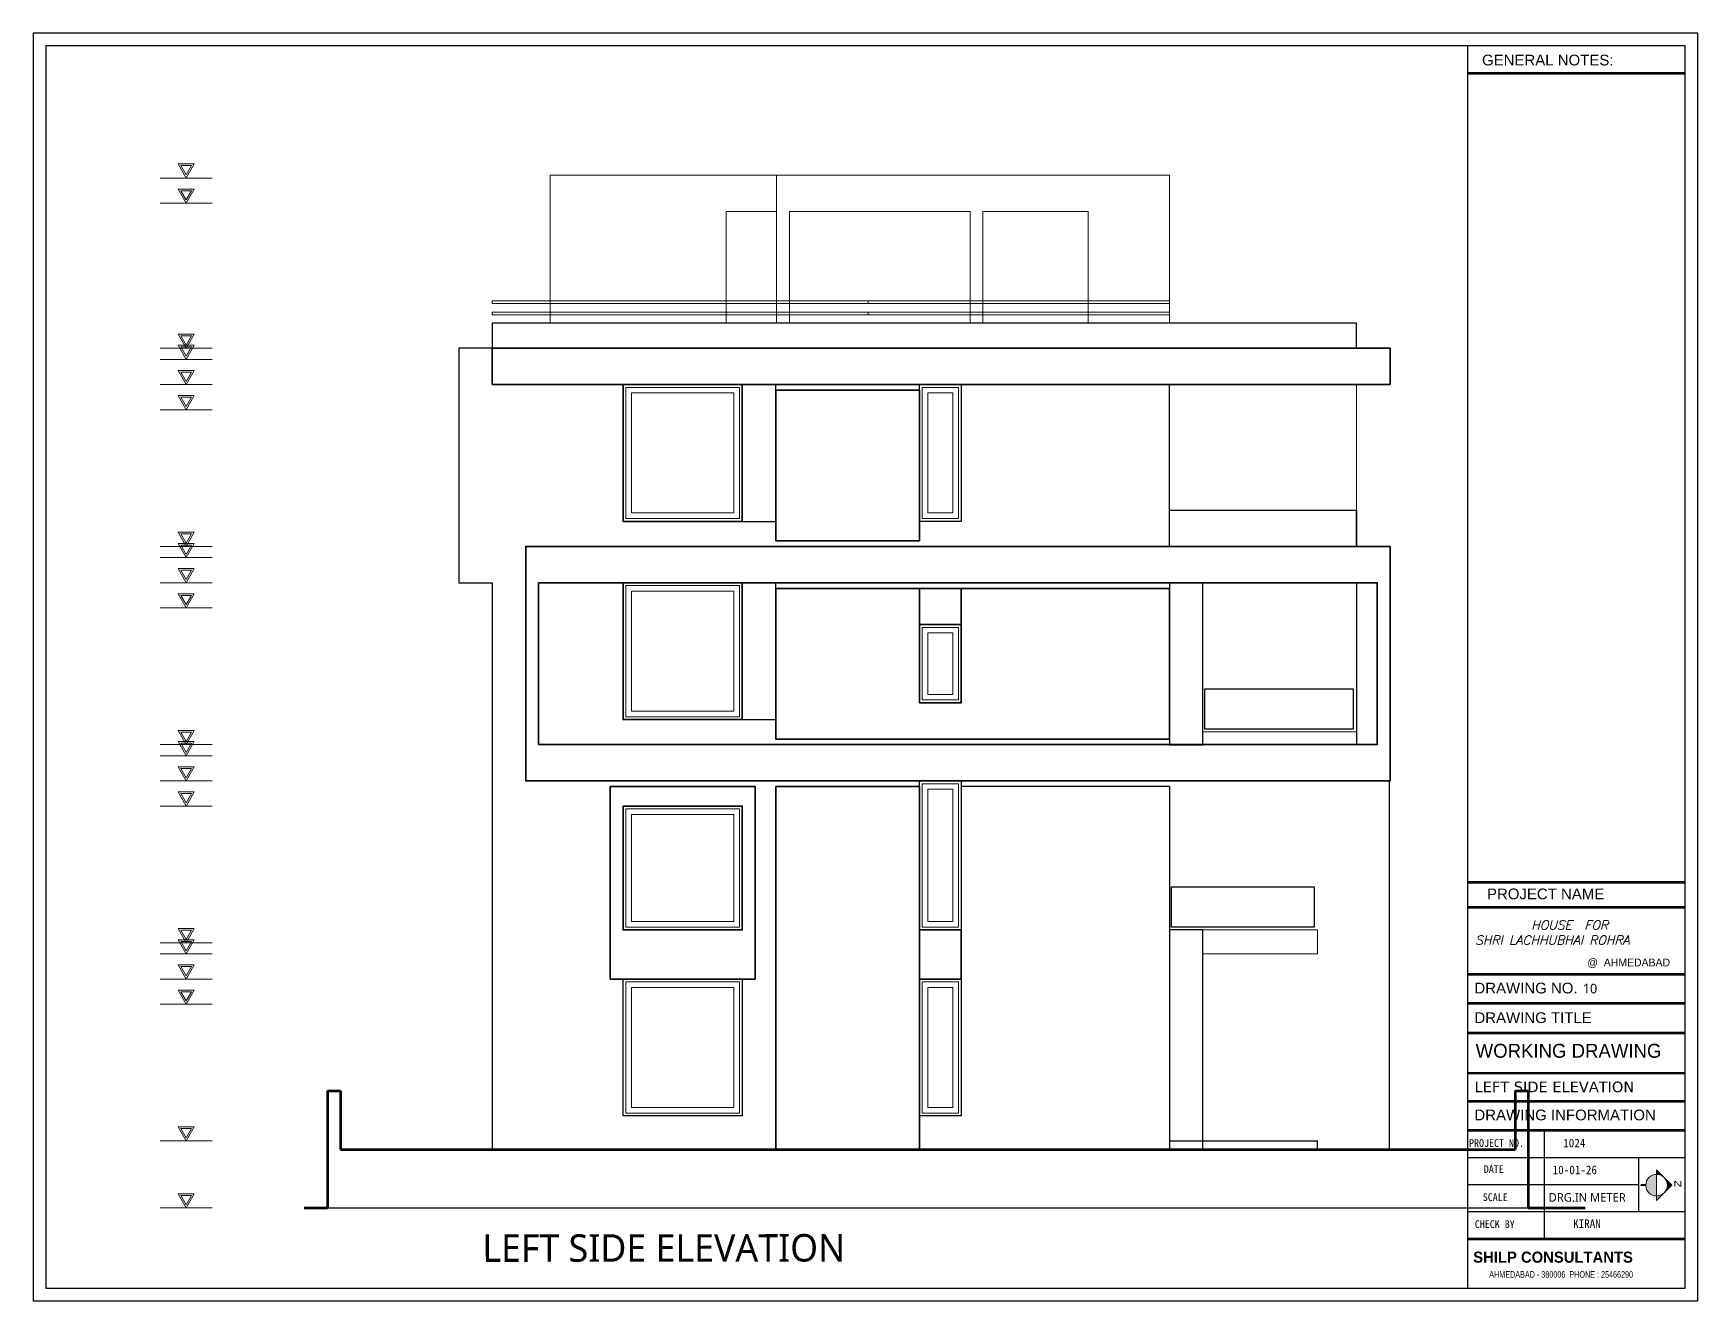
# Model space of a CAD drawing. Extents: x 2450 to 2649, y -7 to 131.
# Drawn here: x 2517.66 to 2547.48, y 6.19 to 28.9 of the extents above; entities that cross this region are included whole.
import ezdxf

# ---------------------------------------------------------------- set-up
doc = ezdxf.new("R2010")
doc.units = 0
doc.header["$MEASUREMENT"] = 0
doc.linetypes.add('1', pattern=[0])
doc.layers.add('A010_FLORES lila', color=181, linetype='Continuous')
for name, color, linetype, lineweight in [('ELE.GROUND LINE - 1', 7, 'Continuous', 70), ('ELEVATION-1', 7, 'Continuous', 35), ('ELEVATION-2', 6, 'Continuous', 30), ('ELEVATION-4', 93, 'Continuous', 18), ('M.S.JALI', 200, 'Continuous', 30), ('NORTH', 1, 'Continuous', 15), ('TEXT', 7, 'Continuous', 13), ('TEXT LVL.', 92, '1', 18), ('TEXT(ROOM)', 240, 'Continuous', 15), ('TEXT(TITAL)', 213, 'Continuous', 5), ('TITLE-2', 143, 'Continuous', 9), ('WINDOW-LINE', 25, 'Continuous', 9)]:
    doc.layers.add(name, color=color, linetype=linetype, lineweight=lineweight)
for name, color, linetype, lineweight, true_color in [('ELEVATION-3', 7, 'Continuous', 25, 0x3b6978), ('ELEVATION-6', 7, 'Continuous', 15, 0x6e6e6e), ('ELEVATION-7', 7, 'Continuous', 13, 0xdab334), ('RAILING', 7, 'Continuous', 5, 0x994d00), ('SHEET', 7, 'Continuous', 30, 0x121212)]:
    doc.layers.add(name, color=color, linetype=linetype, lineweight=lineweight, true_color=true_color)
doc.styles.add('ARIAL', font='arial.ttf')
doc.styles.add('COMPLEX', font='complex.shx')
doc.styles.add('ROMANS', font='romans.shx', dxfattribs={"width": 0.8})
doc.styles.get("Standard").update_dxf_attribs({"font": 'malgunsl.ttf'})
doc.styles.add('style2', font='arial.ttf')

# ---------------------------------------------------------------- blocks, each defined once
blk = doc.blocks.new('E35')
at = {"layer": 'TEXT LVL.', "ltscale": 5}
blk.add_line((2469.692, 574.631), (2470.161, 574.631), dxfattribs=at)
for points in [[(2469.926, 574.631), (2470, 574.759), (2469.853, 574.759)], [(2469.926, 574.66), (2469.975, 574.744), (2469.878, 574.744)]]:
    blk.add_lwpolyline(points, close=True, dxfattribs=at)

msp = doc.modelspace()

# ---------------------------------------------------------------- hatches: boundary and pattern name
at = {"layer": 'NORTH'}
h = msp.add_hatch(color=256, dxfattribs=at)
h.paths.add_polyline_path([(2546.747, 8.454, 1), (2546.747, 8.069)])
h.paths.add_polyline_path([(2546.883, 8.125), (2547.019, 8.261), (2546.883, 8.398, -0.414214)])
h.paths.add_polyline_path([(2546.883, 8.125, -0.198912), (2546.747, 8.069), (2546.747, 7.989)])
h.paths.add_polyline_path([(2546.883, 8.398), (2546.747, 8.534), (2546.747, 8.454, -0.198912)])
for points in [[(2546.883, 8.398), (2546.747, 8.534), (2546.747, 8.454, -0.198912)], [(2546.939, 8.261, -0.198912), (2546.883, 8.125), (2547.019, 8.261), (2546.883, 8.398, -0.198912)]]:
    msp.add_hatch(color=256, dxfattribs=at).paths.add_polyline_path(points)

# ---------------------------------------------------------------- linework, layer by layer
at = {"layer": 'A010_FLORES lila', "color": 251, "true_color": 0x636466}
msp.add_line((2522.932, 7.853), (2544.444, 7.853), dxfattribs=at)
at = {"layer": 'ELE.GROUND LINE - 1', "ltscale": 2}
for p, q in [((2522.932, 9.953), (2522.932, 7.853)), ((2522.932, 9.953), (2523.162, 9.953)), ((2523.162, 9.953), (2523.162, 8.903)), ((2544.213, 9.953), (2544.213, 8.903)), ((2544.213, 9.953), (2544.444, 9.953)), ((2544.444, 9.953), (2544.444, 7.853)), ((2523.162, 8.903), (2544.213, 8.903)), ((2522.512, 7.853), (2522.932, 7.853)), ((2544.444, 7.853), (2545.468, 7.853))]:
    msp.add_line(p, q, dxfattribs=at)
at = {"layer": 'ELEVATION-1'}
for p, q in [((2530.961, 19.803), (2530.961, 22.503)), ((2533.536, 19.803), (2533.536, 22.503)), ((2533.536, 19.803), (2530.961, 19.803)), ((2526.711, 19.053), (2526.711, 16.153)), ((2528.227, 16.603), (2528.227, 19.053)), ((2530.961, 15.403), (2530.961, 8.903)), ((2533.536, 15.403), (2533.536, 8.903)), ((2528.227, 12.833), (2528.227, 15.053))]:
    msp.add_line(p, q, dxfattribs=at)
for points in [[(2525.881, 22.603), (2525.881, 23.253), (2541.971, 23.253), (2541.971, 22.603), (2525.881, 22.603)], [(2533.536, 22.503), (2530.961, 22.503)], [(2541.971, 19.703), (2541.971, 15.503), (2526.481, 15.503), (2526.481, 19.703), (2541.971, 19.703)], [(2526.711, 16.153), (2541.741, 16.153), (2541.741, 19.053), (2526.711, 19.053)], [(2530.361, 19.053), (2528.227, 19.053)], [(2533.536, 15.403), (2530.961, 15.403)]]:
    msp.add_lwpolyline(points, dxfattribs=at)
for points in [[(2528.227, 22.603), (2530.361, 22.603), (2530.361, 20.153), (2528.227, 20.153)], [(2528.227, 19.053), (2530.361, 19.053), (2530.361, 16.603), (2528.227, 16.603)], [(2530.961, 18.953), (2538.016, 18.953), (2538.016, 16.252), (2530.961, 16.252)], [(2533.536, 18.303), (2534.286, 18.303), (2534.286, 18.953), (2533.536, 18.953)], [(2533.536, 18.303), (2534.286, 18.303), (2534.286, 16.903), (2533.536, 16.903)], [(2530.591, 15.403), (2527.997, 15.403), (2527.997, 11.953), (2530.591, 11.953)], [(2528.227, 15.053), (2530.361, 15.053), (2530.361, 12.833), (2528.227, 12.833)], [(2533.536, 11.953), (2534.286, 11.953), (2534.286, 12.833), (2533.536, 12.833)]]:
    msp.add_lwpolyline(points, close=True, dxfattribs=at)
at = {"layer": 'ELEVATION-2'}
for p, q in [((2525.881, 23.703), (2525.881, 23.253)), ((2541.371, 23.703), (2525.881, 23.703)), ((2541.371, 23.253), (2541.371, 23.703)), ((2525.281, 23.253), (2525.281, 19.053)), ((2525.881, 23.253), (2525.281, 23.253)), ((2530.361, 22.603), (2530.361, 20.153)), ((2538.016, 19.703), (2538.016, 22.603)), ((2525.281, 19.053), (2525.881, 19.053)), ((2525.881, 19.053), (2525.881, 8.903)), ((2530.361, 19.053), (2530.361, 16.603)), ((2538.016, 15.403), (2534.286, 15.403)), ((2538.016, 15.403), (2538.016, 8.903))]:
    msp.add_line(p, q, dxfattribs=at)
for points in [[(2530.961, 22.603), (2528.227, 22.603), (2528.227, 20.153), (2530.961, 20.153)], [(2533.536, 22.603), (2534.286, 22.603), (2534.286, 20.153), (2533.536, 20.153)], [(2530.961, 19.053), (2528.227, 19.053), (2528.227, 16.603), (2530.961, 16.603)], [(2538.616, 19.053), (2538.016, 19.053), (2538.016, 16.152), (2538.616, 16.152)], [(2528.227, 11.953), (2530.361, 11.953), (2530.361, 9.503), (2528.227, 9.503)], [(2533.536, 11.953), (2534.286, 11.953), (2534.286, 9.503), (2533.536, 9.503)]]:
    msp.add_lwpolyline(points, close=True, dxfattribs=at)
msp.add_lwpolyline([(2533.536, 15.503), (2534.286, 15.503), (2534.286, 12.833), (2533.536, 12.833), (2533.536, 15.503)], dxfattribs=at)
at = {"layer": 'ELEVATION-3'}
for p, q in [((2538.016, 20.353), (2541.371, 20.353)), ((2541.371, 19.053), (2541.371, 16.153)), ((2541.961, 8.903), (2541.961, 15.503)), ((2538.016, 9.053), (2540.671, 9.053)), ((2538.016, 9.053), (2538.016, 8.903)), ((2540.671, 8.903), (2540.671, 9.053))]:
    msp.add_line(p, q, dxfattribs=at)
for points in [[(2541.371, 20.353), (2541.371, 20.353), (2541.371, 19.703), (2541.371, 19.703)], [(2538.616, 12.833), (2538.016, 12.833), (2538.016, 8.903), (2538.616, 8.903)]]:
    msp.add_lwpolyline(points, close=True, dxfattribs=at)
msp.add_lwpolyline([(2541.371, 20.353), (2541.371, 19.703)], dxfattribs=at)
at = {"layer": 'ELEVATION-4'}
for p, q in [((2538.616, 16.383), (2541.371, 16.383)), ((2541.371, 16.383), (2541.371, 16.153)), ((2538.016, 12.833), (2540.671, 12.833)), ((2540.671, 12.833), (2540.671, 12.403)), ((2538.616, 12.403), (2540.671, 12.403))]:
    msp.add_line(p, q, dxfattribs=at)
at = {"layer": 'ELEVATION-6'}
for p, q in [((2538.016, 26.353), (2530.976, 26.353)), ((2530.976, 26.353), (2530.976, 23.703)), ((2538.016, 26.353), (2538.016, 23.703)), ((2531.206, 25.703), (2531.206, 23.703)), ((2534.446, 25.703), (2531.206, 25.703)), ((2534.446, 25.703), (2534.446, 23.703)), ((2534.676, 25.703), (2534.676, 23.703)), ((2536.561, 25.703), (2534.676, 25.703)), ((2536.561, 25.703), (2536.561, 23.703)), ((2526.921, 23.703), (2532.621, 23.703)), ((2527.151, 22.603), (2532.391, 22.603)), ((2532.621, 22.603), (2536.791, 22.603))]:
    msp.add_line(p, q, dxfattribs=at)
at = {"layer": 'ELEVATION-7'}
for p, q in [((2532.621, 23.703), (2536.791, 23.703)), ((2536.791, 22.603), (2537.391, 22.603))]:
    msp.add_line(p, q, dxfattribs=at)
msp.add_lwpolyline([(2532.621, 22.603), (2534.741, 22.603)], dxfattribs=at)
at = {"layer": 'M.S.JALI', "lineweight": 20}
for p, q in [((2526.921, 26.353), (2526.921, 23.703)), ((2526.921, 26.353), (2530.976, 26.353)), ((2530.076, 25.703), (2530.076, 23.703)), ((2530.976, 25.703), (2530.076, 25.703)), ((2541.371, 19.703), (2541.371, 22.603))]:
    msp.add_line(p, q, dxfattribs=at)
at = {"layer": 'NORTH'}
for p, q in [((2546.747, 8.534), (2546.747, 7.989)), ((2546.747, 8.534), (2547.019, 8.261)), ((2546.554, 8.261), (2546.456, 8.263)), ((2546.554, 8.271), (2546.469, 8.273)), ((2546.554, 8.252), (2546.469, 8.253)), ((2546.747, 7.989), (2547.019, 8.261))]:
    msp.add_line(p, q, dxfattribs=at)
msp.add_circle((2546.747, 8.261), 0.193, dxfattribs=at)
at = {"layer": 'RAILING'}
for points in [[(2532.621, 24.053), (2525.881, 24.053), (2525.881, 24.103), (2532.621, 24.103)], [(2532.621, 23.853), (2525.881, 23.853), (2525.881, 23.903), (2532.621, 23.903)], [(2532.621, 24.053), (2538.016, 24.053), (2538.016, 24.103), (2532.621, 24.103)], [(2532.621, 23.853), (2538.016, 23.853), (2538.016, 23.903), (2532.621, 23.903)]]:
    msp.add_lwpolyline(points, close=True, dxfattribs=at)
at = {"layer": 'RAILING', "color": 4, "lineweight": 30}
for points in [[(2538.652, 17.153), (2541.308, 17.153), (2541.308, 16.433), (2538.652, 16.433)], [(2538.052, 13.603), (2540.608, 13.603), (2540.608, 12.883), (2538.052, 12.883)]]:
    msp.add_lwpolyline(points, close=True, dxfattribs=at)
at = {"layer": 'SHEET', "ltscale": 5}
msp.add_line((2543.361, 28.669), (2543.361, 6.419), dxfattribs=at)
at = {"layer": 'SHEET', "color": 152, "ltscale": 5, "true_color": 0x2776bb}
for p, q in [((2543.361, 28.196), (2547.257, 28.196)), ((2543.361, 28.17), (2547.257, 28.17)), ((2543.361, 13.702), (2547.257, 13.702)), ((2543.361, 13.678), (2547.257, 13.678)), ((2543.361, 13.252), (2547.257, 13.252)), ((2543.361, 13.229), (2547.257, 13.229)), ((2543.361, 12.053), (2547.257, 12.053)), ((2543.361, 12.03), (2547.257, 12.03)), ((2543.361, 11.534), (2547.257, 11.534)), ((2543.361, 11.51), (2547.257, 11.51)), ((2543.361, 11.004), (2547.257, 11.004)), ((2543.361, 10.981), (2547.257, 10.981)), ((2543.361, 10.282), (2547.257, 10.282)), ((2543.361, 10.259), (2547.257, 10.259)), ((2543.361, 9.78), (2547.257, 9.78)), ((2543.361, 9.757), (2547.257, 9.757)), ((2543.361, 9.261), (2547.257, 9.261)), ((2543.361, 9.237), (2547.257, 9.237)), ((2544.732, 9.237), (2544.732, 7.31)), ((2543.361, 8.756), (2547.257, 8.756)), ((2546.423, 8.756), (2546.423, 7.792)), ((2543.361, 8.274), (2546.423, 8.274)), ((2543.361, 7.792), (2547.257, 7.792)), ((2543.361, 7.31), (2547.257, 7.31)), ((2543.361, 7.287), (2547.257, 7.287))]:
    msp.add_line(p, q, dxfattribs=at)
at = {"layer": 'SHEET', "ltscale": 5}
for points in [[(2517.657, 28.896), (2517.657, 6.192), (2547.484, 6.192), (2547.484, 28.896)], [(2517.883, 28.669), (2517.883, 6.419), (2547.257, 6.419), (2547.257, 28.669)]]:
    msp.add_lwpolyline(points, close=True, dxfattribs=at)
at = {"layer": 'WINDOW-LINE'}
for points in [[(2528.277, 22.553), (2530.311, 22.553), (2530.311, 20.203), (2528.277, 20.203)], [(2528.377, 22.453), (2530.211, 22.453), (2530.211, 20.303), (2528.377, 20.303)], [(2533.586, 22.553), (2534.236, 22.553), (2534.236, 20.203), (2533.586, 20.203)], [(2533.686, 22.453), (2534.136, 22.453), (2534.136, 20.303), (2533.686, 20.303)], [(2528.277, 19.003), (2530.311, 19.003), (2530.311, 16.653), (2528.277, 16.653)], [(2528.377, 18.903), (2530.211, 18.903), (2530.211, 16.753), (2528.377, 16.753)], [(2533.586, 18.253), (2534.236, 18.253), (2534.236, 16.953), (2533.586, 16.953)], [(2533.686, 18.153), (2534.136, 18.153), (2534.136, 17.053), (2533.686, 17.053)], [(2533.586, 15.453), (2534.236, 15.453), (2534.236, 12.883), (2533.586, 12.883)], [(2533.686, 15.353), (2534.136, 15.353), (2534.136, 12.983), (2533.686, 12.983)], [(2528.277, 15.003), (2530.311, 15.003), (2530.311, 12.883), (2528.277, 12.883)], [(2528.377, 14.903), (2530.211, 14.903), (2530.211, 12.983), (2528.377, 12.983)], [(2528.277, 11.903), (2530.311, 11.903), (2530.311, 9.553), (2528.277, 9.553)], [(2528.377, 11.803), (2530.211, 11.803), (2530.211, 9.653), (2528.377, 9.653)], [(2533.586, 11.903), (2534.236, 11.903), (2534.236, 9.553), (2533.586, 9.553)], [(2533.686, 11.803), (2534.136, 11.803), (2534.136, 9.653), (2533.686, 9.653)]]:
    msp.add_lwpolyline(points, close=True, dxfattribs=at)

# ---------------------------------------------------------------- block references
at = {"layer": 'TEXT LVL.', "xscale": 1.97923414518377, "yscale": 1.97923414518377, "zscale": 1.97923414518377}
for p in [(-2368.167, -1111.026), (-2368.167, -1111.476), (-2368.167, -1114.076), (-2368.167, -1114.276), (-2368.167, -1114.726), (-2368.167, -1115.176), (-2368.167, -1117.626), (-2368.167, -1117.826), (-2368.167, -1118.276), (-2368.167, -1118.726), (-2368.167, -1121.176), (-2368.167, -1121.376), (-2368.167, -1121.826), (-2368.167, -1122.276), (-2368.167, -1124.726), (-2368.167, -1124.926), (-2368.167, -1125.376), (-2368.167, -1125.826), (-2368.167, -1128.276), (-2368.167, -1129.476)]:
    msp.add_blockref('E35', p, dxfattribs=at)

# ---------------------------------------------------------------- texts
at = {"layer": 'TEXT', "style": 'ARIAL', "width": 1.534186}
msp.add_text('N ', height=0.1029, dxfattribs=at).set_placement((2547.049, 8.232))
at = {"layer": 'TEXT(ROOM)', "color": 5, "insert": (2532.207, 7.385), "char_height": 0.4914, "width": 7.52715, "attachment_point": 3, "rotation": 0.0594, "style": 'COMPLEX'}
msp.add_mtext('{\\fSegoe UI Light|b0|i0|c0|p34;LEFT SIDE ELEVATION}', dxfattribs=at)
at = {"layer": 'TEXT(TITAL)', "color": 251, "true_color": 0x636466}
msp.add_text('DRG.IN METER', height=0.15369, dxfattribs=at).set_placement((2544.813, 7.965))
at = {"layer": 'TEXT(TITAL)', "ltscale": 5, "char_height": 0.19211, "attachment_point": 1}
for s, width, insert in [('{\\fArial|b0|i0|c0|p34;GENERAL NOTES:}', 4.08255, (2543.619, 28.513)), ('{\\fArial|b0|i0|c0|p34;PROJECT NAME}', 4.08255, (2543.708, 13.575)), ('{\\fArial|b0|i0|c0|p34;DRAWING NO.}', 4.08255, (2543.483, 11.888)), ('{\\fArial|b0|i0|c0|p34;DRAWING TITLE}', 4.08255, (2543.483, 11.358)), ('{\\fArial|b0|i0|c0|p34;DRAWING INFORMATION}', 6.23842, (2543.483, 9.615))]:
    msp.add_mtext_dynamic_manual_height_columns(s, width=width, gutter_width=0.953, heights=[0], dxfattribs=dict(at, insert=insert))
at = {"layer": 'TEXT(TITAL)', "color": 30, "ltscale": 5, "true_color": 0xf8991e, "attachment_point": 1}
for s, width, insert, char_height in [('10', 0.46566, (2545.426, 11.869), 0.1729), ('{\\fMicrosoft Himalaya|b0|i0|c0|p2;WORKING DRAWING }', 4.08255, (2543.505, 10.793), 0.24897)]:
    msp.add_mtext_dynamic_manual_height_columns(s, width=width, gutter_width=0.953, heights=[0], dxfattribs=dict(at, insert=insert, char_height=char_height))
at = {"layer": 'TEXT(TITAL)', "color": 215, "ltscale": 5, "true_color": 0xa953a0, "insert": (2543.486, 10.117), "char_height": 0.190186, "attachment_point": 1}
msp.add_mtext_dynamic_manual_height_columns('{\\fVerdana|b0|i0|c0|p34;\\C240;\\c2367469;LEFT SIDE ELEV\\fArial|b0|i0|c0|p34;A\\fVerdana|b0|i0|c0|p34;TION}', width=4.08255, gutter_width=0.953, heights=[0], dxfattribs=at)
at = {"layer": 'TEXT(TITAL)', "color": 165, "ltscale": 5, "true_color": 0x5e67af, "char_height": 0.13832, "attachment_point": 1}
for s, width, insert in [('{\\fDotumChe|b0|i0|c0|p49;PROJECT NO.}', 1.86423, (2543.387, 9.085)), ('{\\fDotumChe|b0|i0|c0|p49;DATE}', 0.98774, (2543.651, 8.618)), ('{\\fDotumChe|b0|i0|c0|p49;SCALE}', 0.98774, (2543.633, 8.115)), ('{\\fDotumChe|b0|i0|c0|p49;CHECK BY}', 1.86423, (2543.49, 7.633))]:
    msp.add_mtext_dynamic_manual_height_columns(s, width=width, gutter_width=0.953, heights=[0], dxfattribs=dict(at, insert=insert))
at = {"layer": 'TEXT(TITAL)', "color": 251, "ltscale": 5, "true_color": 0x636466, "char_height": 0.15369, "attachment_point": 1}
for s, width, heights, insert in [('{\\fDotumChe|b0|i0|c0|p49;1024}', 1.86423, [0], (2545.074, 9.093)), ('{\\fDotumChe|b0|i0|c0|p49;10-01-26}', 1.9202, [0.102], (2544.885, 8.612)), ('{\\fDotumChe|b0|i0|c0|p49;KIRAN}', 1.86423, [0], (2545.251, 7.648))]:
    msp.add_mtext_dynamic_manual_height_columns(s, width=width, gutter_width=0.953, heights=heights, dxfattribs=dict(at, insert=insert))
at = {"layer": 'TEXT(TITAL)', "color": 146, "ltscale": 5, "true_color": 0x105689, "insert": (2543.461, 7.071), "char_height": 0.19855, "attachment_point": 1}
msp.add_mtext_dynamic_manual_height_columns('{\\fCopperplate Gothic Bold|b0|i0|c0|p34;SHILP CONSULTANTS}', width=7.6601, gutter_width=0.946, heights=[0], dxfattribs=at)
at = {"layer": 'TEXT(TITAL)', "ltscale": 5, "insert": (2543.749, 6.721), "char_height": 0.11693, "width": 5.39602, "attachment_point": 1, "style": 'ROMANS'}
msp.add_mtext('{\\fMV Boli|b0|i0|c0|p2;AHMEDABAD - 380006  PHONE : 25466290}', dxfattribs=at)
at = {"layer": 'TITLE-2', "color": 18, "ltscale": 5, "true_color": 0x000000, "attachment_point": 1, "style": 'style2'}
for s, insert, char_height, width in [('\\pi3.04989;{\\Fitalic|c0;  HOUSE  FOR \\P\\pi2.26537;SHRI LACHHUBHAI ROHRA}', (2541.229, 13.003), 0.16231, 8.148), ('\\pi2.68852;{\\fVijaya|b0|i0|c0|p34;@  AHMEDABAD}', (2542.818, 12.321), 0.14024, 7.03987)]:
    msp.add_mtext(s, dxfattribs=dict(at, insert=insert, char_height=char_height, width=width))

doc.saveas('drawing.dxf')
